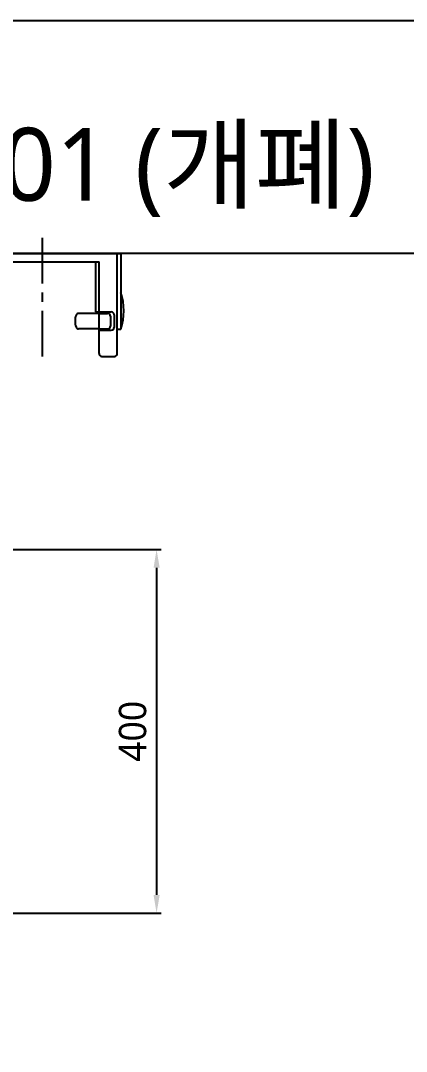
# Model space of a CAD drawing. Extents: x 3571 to 9666, y -561 to 1991.
# Drawn here: x 7726 to 8150, y 860 to 1991 of the extents above; entities that cross this region are included whole.
import ezdxf

# ---------------------------------------------------------------- set-up
doc = ezdxf.new("R2010")
doc.units = 0
doc.header["$LTSCALE"] = 20
doc.header["$MEASUREMENT"] = 0
doc.linetypes.add('CENTER', pattern=[2, 1.25, -0.25, 0.25, -0.25])
doc.layers.get('0').update_dxf_attribs({"linetype": 'CONTINUOUS'})
doc.layers.get('DEFPOINTS').update_dxf_attribs({"linetype": 'CONTINUOUS'})
for name, color, linetype in [('3', 3, 'CONTINUOUS'), ('4', 4, 'CONTINUOUS'), ('6', 6, 'CONTINUOUS'), ('CENTER', 2, 'CENTER')]:
    doc.layers.add(name, color=color, linetype=linetype)
doc.styles.add('GHS', font='romans', dxfattribs={"bigfont": 'ghs'})
doc.styles.get("Standard").update_dxf_attribs({"font": 'NanumGothic.ttf'})
doc.dimstyles.get("Standard").update_dxf_attribs({"dimtxt": 2.7, "dimasz": 2.5, "dimexe": 1.5, "dimexo": 1.5, "dimgap": 1.5, "dimtad": 1, "dimdec": 0, "dimlfac": 10, "dimzin": 0, "dimdsep": 46, "dimtxsty": 'Standard', "dimcen": 0, "dimclrt": 2, "dimadec": 0, "dimazin": 0, "dimtfac": 1, "dimtdec": 0, "dimtmove": 0, "dimatfit": 3, "dimfxl": 0, "dimtolj": 1, "dimtzin": 0, "dimarcsym": 0})

# ---------------------------------------------------------------- blocks, each defined once
blk = doc.blocks.new('*D14')
at = {"color": 3, "lineweight": -2}
for p, q in [((7472, 1410.4), (7880.6, 1410.4)), ((7875.6, 1390.4), (7875.6, 1031.3)), ((7472.2, 1011.3), (7880.6, 1011.3))]:
    blk.add_line(p, q, dxfattribs=at)
at = {"color": 3}
for points in [[(7872.3, 1390.4), (7879, 1390.4), (7875.6, 1410.4)], [(7872.3, 1031.3), (7879, 1031.3), (7875.6, 1011.3)]]:
    blk.add_solid(points, dxfattribs=at)
at = {"layer": 'DEFPOINTS', "color": 0}
for p in [(7470.5, 1410.4), (7470.7, 1011.3), (7875.6, 1011.3)]:
    blk.add_point(p, dxfattribs=at)
at = {"color": 2, "insert": (7849.4, 1210.9), "char_height": 30, "attachment_point": 5, "rotation": 90}
blk.add_mtext('\\A1;400', dxfattribs=at)

msp = doc.modelspace()

# ---------------------------------------------------------------- linework, layer by layer
at = {"layer": '3', "color": 7}
msp.add_lwpolyline([(7031.4, 1735.4), (7031.4, 1990.8), (9666.5, 1990.8), (9666.5, -189.6), (8958.9, -189.6)], dxfattribs=at)
at = {"layer": '4'}
for p, q in [((7664.5, 1735.4), (7836.5, 1735.4)), ((7832.5, 1625.4), (7832.5, 1735.4)), ((7836.5, 1735.4), (7836.5, 1652.4)), ((7688.5, 1726.1), (7812.5, 1726.1)), ((7808.7, 1726.1), (7808.7, 1671.1)), ((7812.5, 1625.4), (7812.5, 1726.1)), ((7812.5, 1669.6), (7790, 1669.6)), ((7808.7, 1671.1), (7812.5, 1671.1)), ((7812.5, 1671.1), (7825.9, 1671.1)), ((7812.5, 1669.6), (7821.9, 1669.6)), ((7824.9, 1666.6), (7824.9, 1655.6)), ((7828.9, 1668.1), (7828.9, 1654.1)), ((7812.5, 1652.6), (7790, 1652.6)), ((7812.5, 1652.6), (7821.9, 1652.6)), ((7832.5, 1652.4), (7836.5, 1652.4)), ((7812.5, 1651.1), (7825.9, 1651.1)), ((7815.5, 1622.4), (7829.5, 1622.4))]:
    msp.add_line(p, q, dxfattribs=at)
for centre, radius, start, end in [((7771.3, 1672.4), 68.2, 342.9409, 17.0591), ((7804.6, 1661.1), 18.5, 159.257, 200.743), ((7790, 1666.6), 3, 90, 159.257), ((7821.9, 1666.6), 3, 0, 90), ((7825.9, 1668.1), 3, 0, 90), ((7790, 1655.6), 3, 200.743, 270), ((7821.9, 1655.6), 3, 270, 0), ((7825.9, 1654.1), 3, 270, 0), ((7815.5, 1625.4), 3, 180, 270), ((7829.5, 1625.4), 3, 270, 0)]:
    msp.add_arc(centre, radius, start, end, dxfattribs=at)
at = {"layer": '6'}
msp.add_lwpolyline([(8320.5, 1735.4), (7030.5, 1735.4), (7030.5, -189.6)], dxfattribs=at)
at = {"layer": 'CENTER', "color": 1, "linetype": 'CENTER', "ltscale": 2}
msp.add_line((7750.5, 1622.4), (7750.5, 1755.2), dxfattribs=at)

# ---------------------------------------------------------------- texts
at = {"insert": (7068.1, 1873.1), "char_height": 80, "width": 1262.443, "attachment_point": 1, "style": 'GHS'}
msp.add_mtext('{\\fNanumGothic|b0|i0|c0|p50;DST-6000, 6001 (\\fNanumGothic|b0|i0|c129|p50;개폐)}', dxfattribs=at)

# ---------------------------------------------------------------- dimensions: what is measured, and where the dimension line sits
dim = msp.add_linear_dim(base=(7875.6, 1011.3), p1=(7470.5, 1410.4), p2=(7470.7, 1011.3), angle=90, text='400', dimstyle='Standard', override={"dimtxt": 30, "dimasz": 20, "dimexe": 5, "dimgap": 10, "dimlfac": 1, "dimzin": 12, "dimclrd": 3, "dimclre": 3, "dimazin": 2, "dimarcsym": 1})
dim.commit()
dim.dimension.update_dxf_attribs({"geometry": '*D14', "text_midpoint": (7849.4, 1210.9)})

doc.saveas('drawing.dxf')
